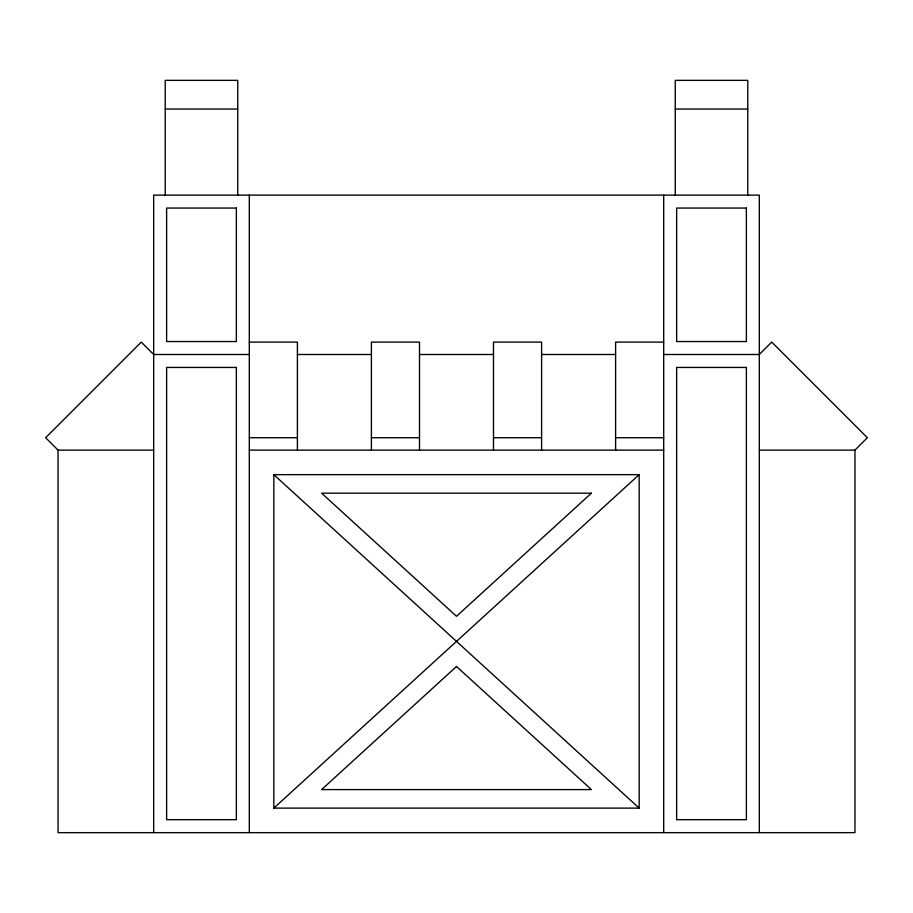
<?xml version="1.0" encoding="UTF-8"?>
<svg xmlns="http://www.w3.org/2000/svg" width="913" height="913" viewBox="0 0 913 913"><rect width="100%" height="100%" fill="white"/><g stroke="black" fill="none" stroke-linecap="round" stroke-linejoin="round"><path stroke-width="1.37" d="M249.306 354.495L153.681 354.495L141.275 342.101L45.65 437.726L58.044 450.12L58.044 832.645L854.956 832.645L854.956 450.12L867.35 437.726L771.725 342.101L759.319 354.495L663.694 354.495M273.832 808.119L639.168 474.646L639.168 808.119L273.832 808.119L273.832 474.646L639.168 474.646M165.23 109.046L237.745 109.046M675.255 109.046L747.77 109.046M249.306 342.101L297.398 342.101L297.398 450.12M663.694 342.101L615.602 342.101L615.602 450.12M297.398 354.495L371.397 354.495M419.501 354.495L493.499 354.495M541.603 354.495L615.602 354.495M249.306 437.726L297.398 437.726M371.397 437.726L419.501 437.726M493.499 437.726L541.603 437.726M615.602 437.726L663.694 437.726M58.044 450.12L153.681 450.12M249.306 450.12L663.694 450.12M759.319 450.12L854.956 450.12M273.832 474.646L639.168 808.119M759.319 832.645L759.319 195.12L153.681 195.12L153.681 832.645M747.77 195.12L747.77 80.355L675.255 80.355L675.255 195.12M663.694 195.12L663.694 832.645M541.603 450.12L541.603 342.101L493.499 342.101L493.499 450.12M419.501 450.12L419.501 342.101L371.397 342.101L371.397 450.12M249.306 195.12L249.306 832.645M237.745 195.12L237.745 80.355L165.23 80.355L165.23 195.12M591.373 493.18L456.5 616.286L321.627 493.18L591.373 493.18M456.5 666.479L321.627 789.585L591.373 789.585L456.5 666.479M236.353 208.061L166.623 208.061L166.623 341.553L236.353 341.553L236.353 208.061M746.378 208.061L676.647 208.061L676.647 341.553L746.378 341.553L746.378 208.061M236.353 367.437L166.623 367.437L166.623 819.691L236.353 819.691L236.353 367.437M746.378 367.437L676.647 367.437L676.647 819.691L746.378 819.691L746.378 367.437"/></g></svg>
